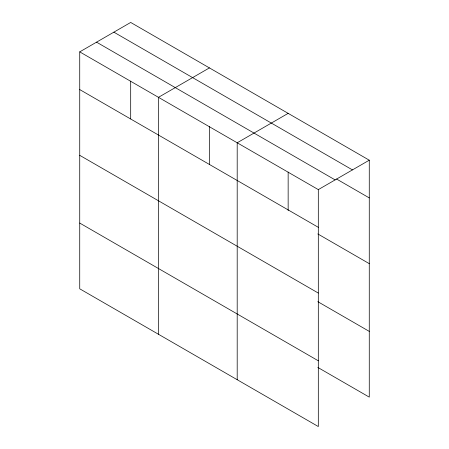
<?xml version="1.0" encoding="UTF-8"?>
<svg xmlns="http://www.w3.org/2000/svg" width="449" height="449" viewBox="0 0 449 449"><rect width="100%" height="100%" fill="white"/><g stroke="black" fill="none" stroke-linecap="round" stroke-linejoin="round"><path stroke-width="0.67" d="M318.313 293.068L318.313 189.613L79.731 51.871L79.731 288.808L318.313 426.55L318.313 293.068L79.731 155.326M317.813 367.422L369.269 397.129L369.269 160.192L130.687 22.45L79.731 51.871M209.419 67.906L158.463 97.326L158.463 334.264M288.151 113.361L237.195 142.782L237.195 379.719M318.313 189.613L369.269 160.192M113.872 32.16L352.454 169.902M336.582 179.033L369.269 197.908M96.546 42.161L335.128 179.903M79.731 89.581L318.313 227.323M317.813 233.94L369.269 263.647M317.813 301.677L369.269 331.384M79.731 223.063L318.313 360.805M288.151 172.057L288.151 210.519M209.419 126.601L209.419 164.368M130.687 81.146L130.687 118.912"/></g></svg>
